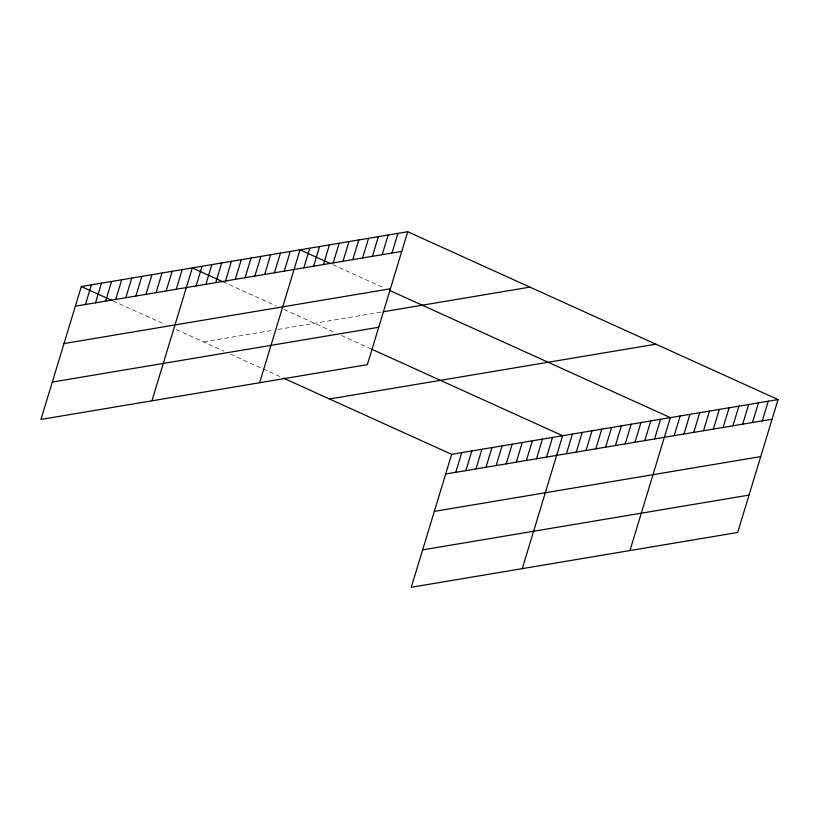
<?xml version="1.0" encoding="UTF-8"?>
<svg xmlns="http://www.w3.org/2000/svg" width="819" height="819" viewBox="0 0 819 819"><rect width="100%" height="100%" fill="white"/><g stroke="black" fill="none" stroke-linecap="round" stroke-linejoin="round"><path stroke-width="0.61" stroke-dasharray="4.09 3.07" d="M203.532 341.912L272.891 330.272M277.938 329.422L381.828 311.988M332.749 264.66L384.039 287.899M222.86 281.746L276.32 305.978M283.958 309.439L335.872 332.964M341.492 335.514L370.72 348.761M112.971 300.87L165.346 324.611M176.259 329.555L223.771 351.085M230.518 354.146L261.988 368.407M263.114 368.919L281.101 377.068"/><path stroke-width="1.23" d="M407.729 231.736L81.327 286.537L40.95 419.441L367.352 364.65L407.729 231.736L778.05 399.559L737.673 532.463L411.271 587.264L451.648 454.35L778.05 399.559M85.442 304.504L91.421 284.838M95.536 302.805L101.505 283.149M105.62 301.116L111.599 281.449M115.714 299.426L121.683 279.76M125.798 297.727L131.777 278.061M135.893 296.038L141.861 276.372M145.977 294.338L151.955 274.682M156.06 292.649L162.039 272.983M166.155 290.95L172.133 271.294M176.239 289.261L182.217 269.594M151.924 400.808L192.301 267.905L222.86 281.746M196.12 285.923L202.098 266.257M205.917 284.275L211.886 264.619M215.704 282.637L221.683 262.971M225.501 280.989L231.47 261.333M235.288 279.351L241.267 259.684M245.086 277.702L251.054 258.046M254.873 276.064L260.851 256.398M264.67 274.416L270.639 254.75M274.457 272.778L280.436 253.112M284.254 271.13L290.223 251.464M259.643 382.729L300.02 249.826L330.569 263.667M303.839 267.844L309.807 248.177M313.626 266.195L319.605 246.539M323.423 264.557L329.392 244.891M333.21 262.909L339.189 243.243M343.007 261.271L348.976 241.605M352.794 259.623L358.773 239.957M362.592 257.975L368.56 238.319M372.379 256.337L378.358 236.671M382.176 254.689L388.145 235.033M391.963 253.051L397.942 233.384M455.763 472.328L461.742 452.661M465.847 470.628L471.826 450.972M475.941 468.939L481.91 449.273M486.025 467.239L492.004 447.583M496.119 465.55L502.088 445.884M506.203 463.861L512.182 444.195M516.298 462.162L522.266 442.495M526.382 460.473L532.36 440.806M536.476 458.773L542.444 439.117M546.56 457.084L552.538 437.418M522.246 568.632L562.622 435.728L371.846 349.263M566.441 453.746L572.42 434.08M576.238 452.098L582.207 432.442M586.025 450.46L592.004 430.794M595.822 448.812L601.791 429.146M605.61 447.174L611.588 427.508M615.407 445.526L621.375 425.86M625.194 443.878L631.173 424.222M634.991 442.24L640.96 422.573M644.778 440.591L650.757 420.935M654.576 438.953L660.544 419.287M629.954 550.552L670.341 417.639L389.486 290.366M674.16 435.667L680.128 416.001M683.947 434.019L689.926 414.353M693.744 432.371L699.713 412.715M703.531 430.733L709.51 411.066M713.329 429.084L719.297 409.428M723.116 427.446L729.094 407.78M732.903 425.798L738.881 406.142M742.7 424.16L748.679 404.494M752.487 422.512L758.466 402.846M762.284 420.874L768.263 401.208M75.358 306.193L401.76 251.402M64.005 343.57L390.407 288.769M383.057 311.783L529.934 287.121M52.303 382.063L378.706 327.272M329.443 398.976L655.845 344.185M445.679 474.017L772.071 419.226M434.316 511.384L760.718 456.592M422.624 549.887L749.027 495.096M81.327 286.537L111.886 300.378M283.354 378.081L451.648 454.35"/></g></svg>
